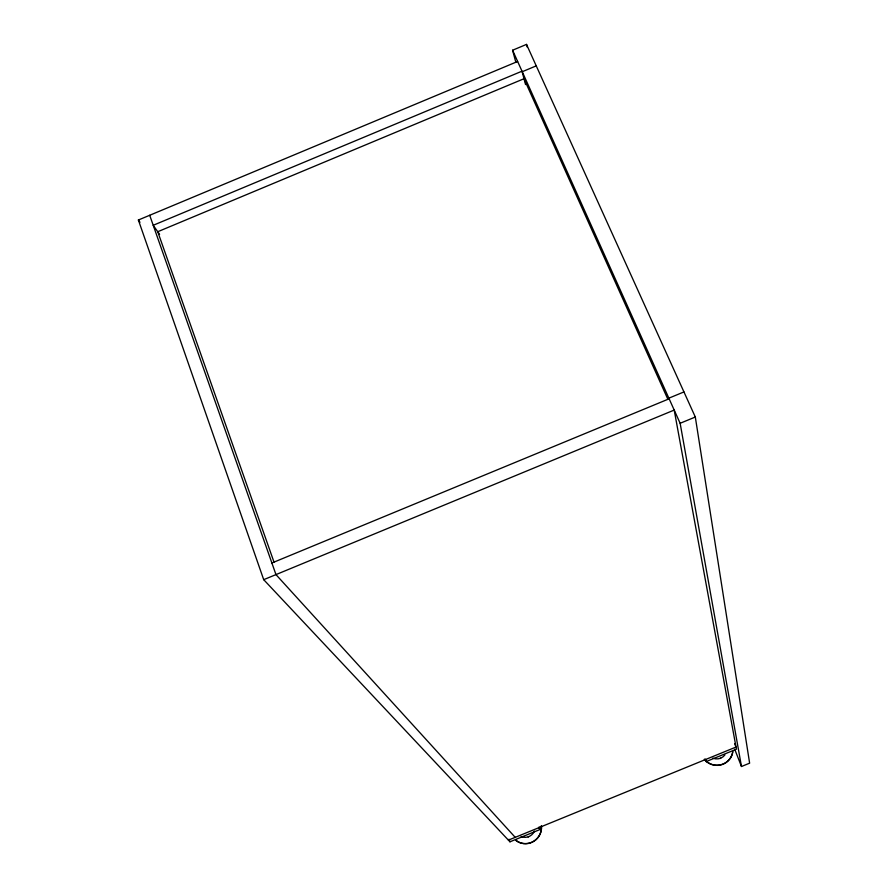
<?xml version="1.0" encoding="UTF-8"?>
<svg xmlns="http://www.w3.org/2000/svg" width="888" height="888" viewBox="0 0 888 888"><rect width="100%" height="100%" fill="white"/><g stroke="black" fill="none" stroke-linecap="round" stroke-linejoin="round"><path stroke-width="1.33" d="M528.194 836.973L528.848 836.596M720.035 758.519L720.69 758.152M515.828 62.26L512.587 50.228L526.517 44.4L695.315 417.027L749.627 763.169L741.48 766.499L734.72 749.272M539.105 826.906L540.093 829.481L509.978 841.802L263.703 579.675L138.373 220.013L517.637 61.483M522.244 71.728L536.241 65.867M668.853 398.168L683.949 391.93M271.883 562.992L669.141 398.79M263.703 579.675L674.203 410.067L736.418 749.195L706.16 761.571L705.083 759.029M741.48 766.499L680.141 423.287L695.315 417.027M508.413 840.137L736.03 747.052L734.587 743.7M515.218 837.351L275.968 574.614L149.706 215.285M538.694 827.749L540.093 829.481M138.373 220.013L139.993 222.278M159.585 234.343L153.224 225.286L522 71.184L525.552 84.56M512.587 50.228L680.141 423.287M667.931 399.422L523.998 78.721L157.753 231.724L274.037 562.204M509.002 839.227L509.978 841.802M705.605 759.484L706.16 761.571M526.517 44.4L527.206 47.086M541.358 825.74A15.962 15.551 -52.5 0 1 515.795 840.281M541.458 825.873A15.951 15.551 -52.6 0 1 515.917 840.403M534.454 831.124A10.223 9.968 -52.4 0 1 521.134 836.563M732.755 751.559A15.973 15.64 0.9 0 1 705.139 760.161M732.789 751.714A15.973 15.64 0.9 0 1 704.284 759.273M724.885 754.978A10.234 10.023 0.7 0 1 712.842 758.174"/></g></svg>
